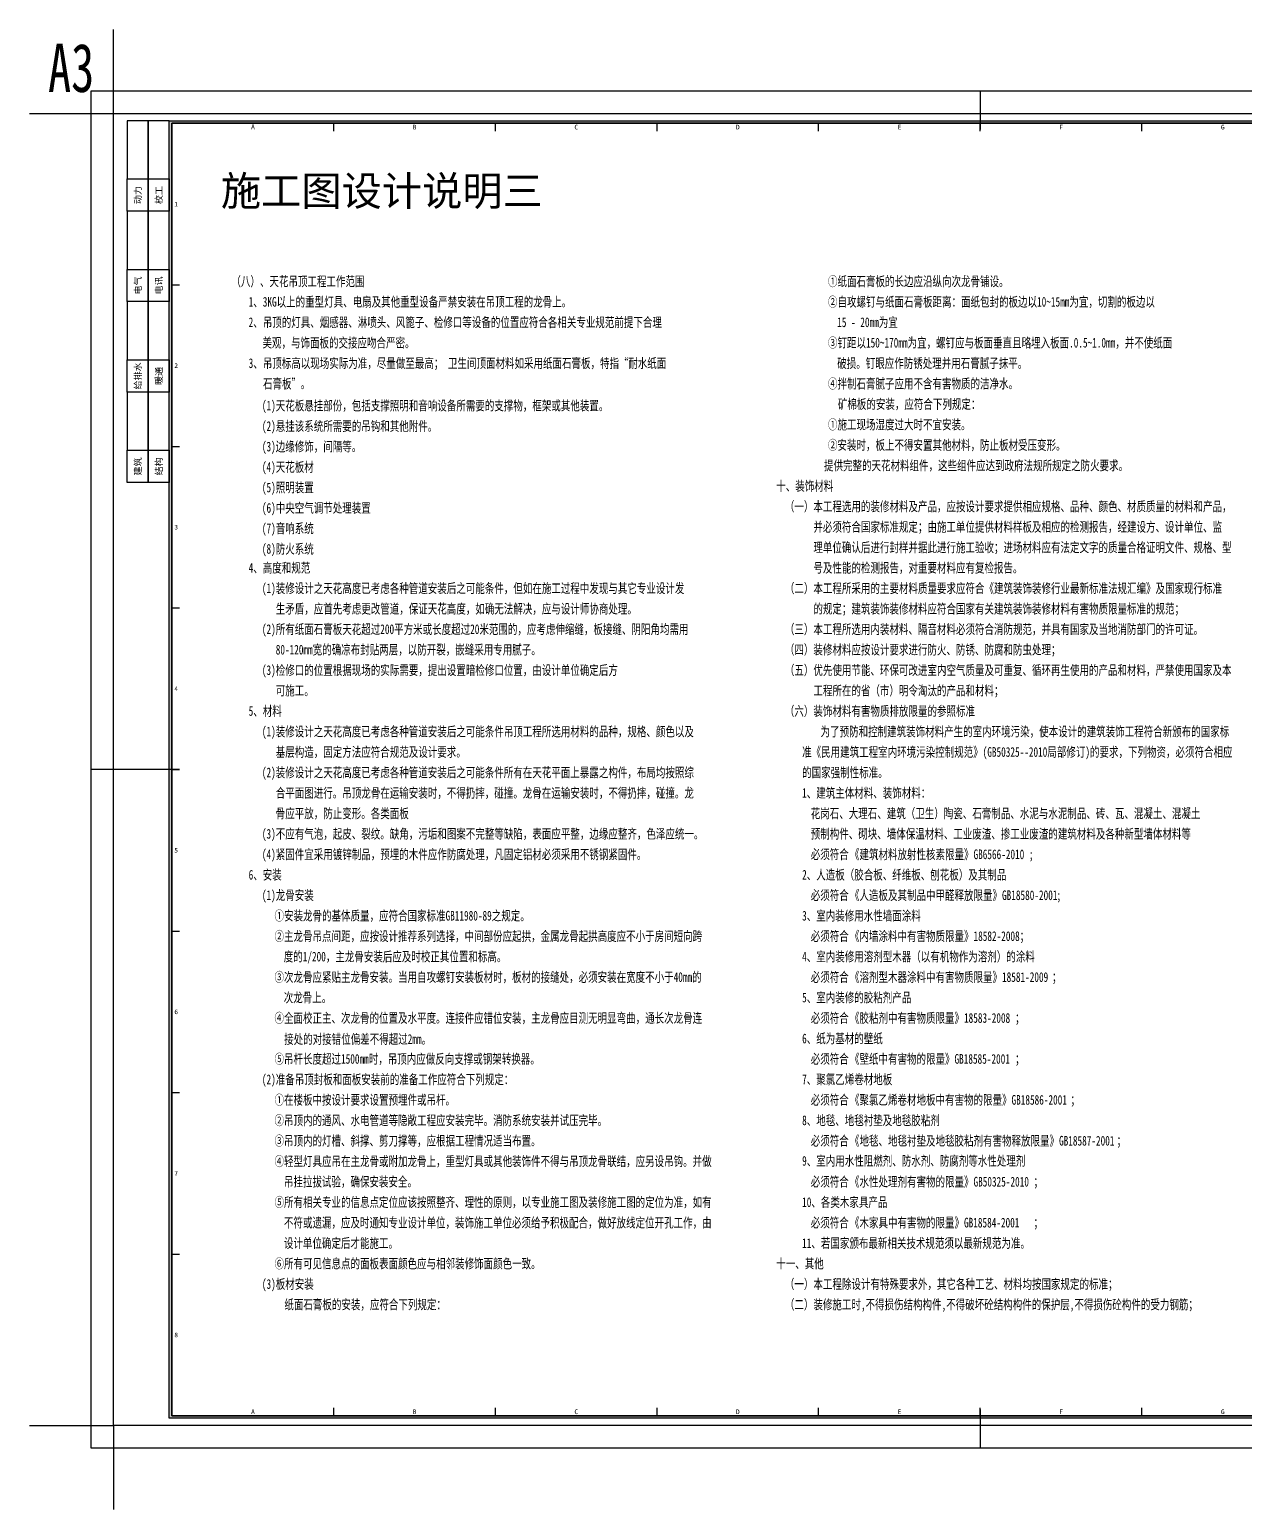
# Model space of a CAD drawing. Header units: millimetres. Extents: x -114775 to 228300, y -175499 to 108657.
# Drawn here: x -101779.7 to -101403.8, y -111062.4 to -110604.4 of the extents above; entities that cross this region are included whole.
import ezdxf
from ezdxf.enums import TextEntityAlignment as Align

# ---------------------------------------------------------------- set-up
doc = ezdxf.new("R2010")
doc.units = ezdxf.units.MM
doc.header["$LTSCALE"] = 1000
doc.layers.add('DEFPOINTS(视图框)', color=251, linetype='CONTINUOUS', plot=False)
doc.layers.add('W-图框', color=251, linetype='CONTINUOUS')
doc.layers.add('W-文字', color=35, linetype='CONTINUOUS')
doc.styles.add('A2图框$0$WMF-黑体0', font='simhei.ttf')
doc.styles.add('A2图框$0$ZZ', font='simhei.ttf')
doc.styles.add('WORD-1', font='', dxfattribs={"width": 0.7})
doc.styles.add('WORD-2', font='simhei.ttf')
doc.styles.add('WORD-3', font='')
doc.styles.get('WORD-1').set_extended_font_data('FangSong_GB2312')
doc.styles.get('WORD-3').set_extended_font_data('SimSun')

# ---------------------------------------------------------------- blocks, each defined once
blk = doc.blocks.new('A2 图框')
at = {"layer": 'W-图框', "ltscale": 0.5}
h = blk.add_hatch(color=161, dxfattribs=at)
h.paths.add_polyline_path([(-562, 403), (-3, 403), (-3, 3), (-562, 3)], flags=16)
h.paths.add_polyline_path([(-562.8, 403.8), (-2.2, 403.8), (-2.2, 2.2), (-562.8, 2.2)])
at = {"layer": 'W-图框', "color": 7}
for p, q in [((-311.9, 413), (-311.9, 401.1)), ((-511.9, 400.6), (-511.9, 403)), ((-461.9, 400.6), (-461.9, 403)), ((-411.9, 400.6), (-411.9, 403)), ((-361.9, 400.6), (-361.9, 403)), ((-311.9, 400.6), (-311.9, 403)), ((-261.9, 400.6), (-261.9, 403)), ((-562, 353), (-559.6, 353)), ((-562, 303), (-559.6, 303)), ((-562, 253), (-559.6, 253)), ((-559.6, 203), (-587, 203)), ((-562, 203), (-559.6, 203)), ((-562, 153), (-559.6, 153)), ((-562, 103), (-559.6, 103)), ((-562, 53), (-559.6, 53)), ((-511.9, 3), (-511.9, 5.4)), ((-461.9, 3), (-461.9, 5.4)), ((-411.9, 3), (-411.9, 5.4)), ((-361.9, 3), (-361.9, 5.4)), ((-311.9, 3), (-311.9, 5.4)), ((-311.9, 4.9), (-311.9, -7)), ((-261.9, 3), (-261.9, 5.4))]:
    blk.add_line(p, q, dxfattribs=at)
at = {"layer": 'W-图框', "color": 1, "ltscale": 0.01}
for points in [[(-606, 406), (-580, 406), (-580, 432)], [(-606, 0), (-580, 0), (-580, -26)]]:
    blk.add_lwpolyline(points, dxfattribs=at)
at = {"layer": 'W-图框', "color": 251, "ltscale": 0.01}
for points in [[(-587, 413), (7, 413), (7, -7), (-587, -7)], [(-580, 406), (0, 406), (0, 0), (-580, 0)]]:
    blk.add_lwpolyline(points, close=True, dxfattribs=at)
at = {"layer": 'W-图框', "color": 161, "linetype": 'ByBlock'}
for points in [[(-575.8, 403.8), (-575.8, 385.8), (-569.3, 385.8), (-569.3, 403.8)], [(-569.3, 403.8), (-569.3, 385.8), (-562.8, 385.8), (-562.8, 403.8)], [(-562, 403), (-562, 3), (-61, 3), (-61, 403)], [(-575.8, 375.8), (-575.8, 385.8), (-569.3, 385.8), (-569.3, 375.8)], [(-569.3, 375.8), (-569.3, 385.8), (-562.8, 385.8), (-562.8, 375.8)], [(-575.8, 375.8), (-575.8, 357.8), (-569.3, 357.8), (-569.3, 375.8)], [(-569.3, 375.8), (-569.3, 357.8), (-562.8, 357.8), (-562.8, 375.8)], [(-575.8, 347.8), (-575.8, 357.8), (-569.3, 357.8), (-569.3, 347.8)], [(-569.3, 347.8), (-569.3, 357.8), (-562.8, 357.8), (-562.8, 347.8)], [(-575.8, 347.8), (-575.8, 329.8), (-569.3, 329.8), (-569.3, 347.8)], [(-569.3, 347.8), (-569.3, 329.8), (-562.8, 329.8), (-562.8, 347.8)], [(-575.8, 319.8), (-575.8, 329.8), (-569.3, 329.8), (-569.3, 319.8)], [(-569.3, 319.8), (-569.3, 329.8), (-562.8, 329.8), (-562.8, 319.8)], [(-575.8, 319.8), (-575.8, 301.8), (-569.3, 301.8), (-569.3, 319.8)], [(-569.3, 319.8), (-569.3, 301.8), (-562.8, 301.8), (-562.8, 319.8)], [(-575.8, 291.8), (-575.8, 301.8), (-569.3, 301.8), (-569.3, 291.8)], [(-569.3, 291.8), (-569.3, 301.8), (-562.8, 301.8), (-562.8, 291.8)]]:
    blk.add_lwpolyline(points, close=True, dxfattribs=at)
at = {"layer": 'W-图框', "color": 161, "ltscale": 0.5}
for points in [[(-562.8, 403.8), (-2.2, 403.8), (-2.2, 2.2), (-562.8, 2.2)], [(-562, 403), (-3, 403), (-3, 3), (-562, 3)]]:
    blk.add_lwpolyline(points, close=True, dxfattribs=at)
at = {"layer": 'DEFPOINTS(视图框)', "lineweight": 0, "style": 'WORD-1', "width": 0.7}
blk.add_text('A3', height=15, dxfattribs=at).set_placement((-586.01, 420.19), align=Align.MIDDLE_RIGHT)
at = {"layer": 'W-图框', "lineweight": 0, "ltscale": 150, "style": 'A2图框$0$ZZ'}
for s, p in [('A', (-536.9, 401.91)), ('B', (-486.9, 401.82)), ('C', (-436.9, 401.82)), ('D', (-386.9, 401.82)), ('E', (-336.9, 401.82)), ('F', (-286.9, 401.82)), ('G', (-236.9, 401.82)), ('1', (-560.66, 378)), ('2', (-560.66, 328)), ('3', (-560.66, 278)), ('4', (-560.66, 228)), ('5', (-560.66, 178)), ('6', (-560.66, 128)), ('7', (-560.66, 78)), ('8', (-560.66, 28)), ('A', (-536.9, 4.22)), ('B', (-486.9, 4.22)), ('C', (-436.9, 4.22)), ('D', (-386.9, 4.22)), ('E', (-336.9, 4.22)), ('F', (-286.9, 4.22)), ('G', (-236.9, 4.22))]:
    blk.add_text(s, height=1.45, dxfattribs=at).set_placement(p, align=Align.MIDDLE)
at = {"layer": 'W-图框', "lineweight": 0, "style": 'A2图框$0$WMF-黑体0'}
for s, p in [('动力', (-572.55, 380.8)), ('校工', (-566.05, 380.8)), ('电气', (-572.55, 352.8)), ('电讯', (-566.05, 352.8)), ('给排水', (-572.55, 324.8)), ('暖通', (-566.05, 324.8)), ('建筑', (-572.55, 296.8)), ('结构', (-566.05, 296.8))]:
    blk.add_text(s, height=2, rotation=90, dxfattribs=at).set_placement(p, align=Align.MIDDLE)
at = {"layer": 'W-图框', "color": 35, "lineweight": 0, "style": 'WORD-3', "width": 0.65}
blk.add_attdef('建设单位', text='', height=3, dxfattribs=at).set_placement((-32, 300.49), align=Align.MIDDLE)
at = {"layer": 'W-图框', "color": 35, "ltscale": 1000, "style": 'WORD-2'}
for tag, height, width, p in [('项目名称英文翻译', 3.5, 0.8, (-21.14, 246.28)), ('项目名称', 7, 0.7, (-41.38, 246.28)), ('项目名称', 7, 0.7, (-30.73, 246.28))]:
    blk.add_attdef(tag, text='', height=height, rotation=90, dxfattribs=dict(at, width=width)).set_placement(p, align=Align.MIDDLE)
at = {"layer": 'W-图框', "color": 35, "lineweight": 0, "style": 'WORD-2'}
for tag, p in [('2013.01.01', (-41.46, 176)), ('2013.03.01', (-13.42, 176)), ('2013.05.01', (-41.46, 169)), ('2013.06.01', (-13.42, 169)), ('2013.08.01', (-41.46, 162)), ('2013.09.01', (-13.42, 162)), ('2013.09.01', (-32, 113))]:
    blk.add_attdef(tag, text='', height=1.8, dxfattribs=at).set_placement(p, align=Align.MIDDLE)
at = {"layer": 'W-图框', "color": 35, "ltscale": 1000, "style": 'WORD-2', "width": 0.78}
blk.add_attdef('FS2011000', text='', height=3.5, dxfattribs=at).set_placement((-32, 11.45), align=Align.MIDDLE)

msp = doc.modelspace()

# ---------------------------------------------------------------- linework, layer by layer
at = {"layer": 'DEFPOINTS(视图框)', "ltscale": 0.01}
msp.add_lwpolyline([(-101735.69, -110633.39), (-101235.46, -110633.39), (-101235.46, -111033.39), (-101735.69, -111033.39)], close=True, dxfattribs=at)

# ---------------------------------------------------------------- block references
at = {"layer": 'W-图框'}
msp.add_blockref('A2 图框', (-101173.66, -111036.39), dxfattribs=at)

# ---------------------------------------------------------------- texts
at = {"layer": 'W-文字', "lineweight": 0, "style": 'WORD-2'}
msp.add_text('施工图设计说明三', height=9.13, dxfattribs=at).set_placement((-101720.52, -110658.87))
at = {"layer": 'W-文字', "ltscale": 0.01, "style": 'WORD-2', "width": 0.7}
for s, p in [('（八）、天花吊顶工程工作范围', (-101717.23, -110683.79)), ('①纸面石膏板的长边应沿纵向次龙骨铺设。', (-101532.67, -110683.79)), ('1、3KG以上的重型灯具、电扇及其他重型设备严禁安装在吊顶工程的龙骨上。', (-101711.9, -110690.13)), ('②自攻螺钉与纸面石膏板距离：面纸包封的板边以10~15mm为宜，切割的板边以', (-101532.67, -110690.13)), ('2、吊顶的灯具、烟感器、淋喷头、风篦子、检修口等设备的位置应符合各相关专业规范前提下合理', (-101711.9, -110696.46)), ('  15 - 20mm为宜', (-101532.67, -110696.46)), ('   美观，与饰面板的交接应吻合严密。', (-101711.9, -110702.79)), ('③钉距以150~170mm为宜，螺钉应与板面垂直且略埋入板面.0.5~1.0mm，并不使纸面', (-101532.67, -110702.79)), ('3、吊顶标高以现场实际为准，尽量做至最高； 卫生间顶面材料如采用纸面石膏板，特指“耐水纸面', (-101711.9, -110709.13)), ('  破损。钉眼应作防锈处理并用石膏腻子抹平。', (-101532.67, -110709.13)), ('石膏板”。', (-101707.46, -110715.46)), ('④拌制石膏腻子应用不含有害物质的洁净水。', (-101532.67, -110715.46)), (' (1)天花板悬挂部份，包括支撑照明和音响设备所需要的支撑物，框架或其他装置。', (-101709.23, -110722.26)), ('    矿棉板的安装，应符合下列规定：', (-101535.33, -110721.79)), (' (2)悬挂该系统所需要的吊钩和其他附件。', (-101709.23, -110728.6)), ('①施工现场湿度过大时不宜安装。', (-101532.67, -110728.13)), (' (3)边缘修饰，间隔等。', (-101709.23, -110734.93)), ('②安装时，板上不得安置其他材料，防止板材受压变形。', (-101532.67, -110734.46)), (' (4)天花板材', (-101709.23, -110741.26)), (' 提供完整的天花材料组件，这些组件应达到政府法规所规定之防火要求。', (-101535.33, -110740.79)), (' (5)照明装置', (-101709.23, -110747.6)), ('十、装饰材料', (-101548.67, -110747.13)), (' (6)中央空气调节处理装置', (-101709.23, -110753.93)), ('（一）本工程选用的装修材料及产品，应按设计要求提供相应规格、品种、颜色、材质质量的材料和产品，', (-101546, -110753.46)), (' (7)音响系统', (-101709.23, -110760.26)), ('并必须符合国家标准规定；由施工单位提供材料样板及相应的检测报告，经建设方、设计单位、监', (-101537.18, -110759.79)), ('理单位确认后进行封样并据此进行施工验收；进场材料应有法定文字的质量合格证明文件、规格、型', (-101537.18, -110766.13)), (' (8)防火系统', (-101709.23, -110766.6)), ('4、高度和规范', (-101711.9, -110772.46)), ('号及性能的检测报告，对重要材料应有复检报告。', (-101537.18, -110772.46)), (' (1)装修设计之天花高度已考虑各种管道安装后之可能条件，但如在施工过程中发现与其它专业设计发', (-101709.23, -110778.79)), ('（二）本工程所采用的主要材料质量要求应符合《建筑装饰装修行业最新标准法规汇编》及国家现行标准', (-101546, -110778.79)), ('    生矛盾，应首先考虑更改管道，保证天花高度，如确无法解决，应与设计师协商处理。', (-101709.23, -110785.13)), ('的规定；建筑装饰装修材料应符合国家有关建筑装饰装修材料有害物质限量标准的规范；', (-101537.18, -110785.13)), (' (2)所有纸面石膏板天花超过200平方米或长度超过20米范围的，应考虑伸缩缝，板接缝、阴阳角均需用', (-101709.23, -110791.46)), ('（三）本工程所选用内装材料、隔音材料必须符合消防规范，并具有国家及当地消防部门的许可证。', (-101546, -110791.46)), ('    80-120mm宽的确凉布封贴两层，以防开裂，嵌缝采用专用腻子。', (-101709.23, -110797.79)), ('（四）装修材料应按设计要求进行防火、防锈、防腐和防虫处理；', (-101546, -110797.79)), (' (3)检修口的位置根据现场的实际需要，提出设置暗检修口位置，由设计单位确定后方', (-101709.23, -110804.13)), ('（五）优先使用节能、环保可改进室内空气质量及可重复、循环再生使用的产品和材料，严禁使用国家及本', (-101546, -110804.13)), ('    可施工。', (-101709.23, -110810.46)), ('工程所在的省（市）明令淘汰的产品和材料；', (-101537.18, -110810.46)), ('5、材料', (-101711.9, -110816.79)), ('（六）装饰材料有害物质排放限量的参照标准', (-101546, -110816.79)), (' (1)装修设计之天花高度已考虑各种管道安装后之可能条件吊顶工程所选用材料的品种，规格、颜色以及', (-101709.23, -110823.13)), ('    为了预防和控制建筑装饰材料产生的室内环境污染，使本设计的建筑装饰工程符合新颁布的国家标', (-101540.67, -110823.13)), ('    基层构造，固定方法应符合规范及设计要求。', (-101709.23, -110829.46)), ('准《民用建筑工程室内环境污染控制规范》(GB50325--2010局部修订)的要求，下列物资，必须符合相应', (-101540.67, -110829.46)), (' (2)装修设计之天花高度已考虑各种管道安装后之可能条件所有在天花平面上暴露之构件，布局均按照综', (-101709.23, -110835.79)), ('的国家强制性标准。', (-101540.67, -110835.79)), ('    合平面图进行。吊顶龙骨在运输安装时，不得扔摔，碰撞。龙骨在运输安装时，不得扔摔，碰撞。龙', (-101709.23, -110842.13)), ('1、建筑主体材料、装饰材料：', (-101540.67, -110842.13)), ('    骨应平放，防止变形。各类面板', (-101709.23, -110848.46)), ('花岗石、大理石、建筑（卫生）陶瓷、石膏制品、水泥与水泥制品、砖、瓦、混凝土、混凝土', (-101538, -110848.46)), (' (3)不应有气泡，起皮、裂纹。缺角，污垢和图案不完整等缺陷，表面应平整，边缘应整齐，色泽应统一。', (-101709.23, -110854.79)), ('预制构件、砌块、墙体保温材料、工业废渣、掺工业废渣的建筑材料及各种新型墙体材料等', (-101538, -110854.79)), (' (4)紧固件宜采用镀锌制品，预埋的木件应作防腐处理，凡固定铝材必须采用不锈钢紧固件。', (-101709.23, -110861.13)), ('必须符合                                       ;', (-101538, -110861.13)), ('《建筑材料放射性核素限量》GB6566-2010', (-101525.87, -110861.13)), ('6、安装', (-101711.9, -110867.46)), ('2、人造板（胶合板、纤维板、刨花板）及其制品', (-101540.67, -110867.46)), (' (1)龙骨安装', (-101709.23, -110873.79)), ('必须符合                                             ;', (-101538, -110873.79)), ('《人造板及其制品中甲醛释放限量》GB18580-2001  ', (-101525.87, -110873.79)), ('①安装龙骨的基体质量，应符合国家标准GB11980-89之规定。', (-101703.9, -110880.13)), ('3、室内装修用水性墙面涂料', (-101540.67, -110880.13)), ('②主龙骨吊点间距，应按设计推荐系列选择，中间部份应起拱，金属龙骨起拱高度应不小于房间短向跨', (-101703.9, -110886.46)), ('必须符合                                     ；', (-101538, -110886.46)), ('《内墙涂料中有害物质限量》18582-2008  ', (-101525.87, -110886.46)), ('  度的1/200，主龙骨安装后应及时校正其位置和标高。', (-101703.9, -110892.79)), ('4、室内装修用溶剂型木器（以有机物作为溶剂）的涂料', (-101540.67, -110892.79)), ('③次龙骨应紧贴主龙骨安装。当用自攻螺钉安装板材时，板材的接缝处，必须安装在宽度不小于40mm的', (-101703.9, -110899.13)), ('必须符合                                            ；', (-101538, -110899.13)), ('《溶剂型木器涂料中有害物质限量》18581-2009  ', (-101525.87, -110899.13)), ('  次龙骨上。', (-101703.9, -110905.46)), ('5、室内装修的胶粘剂产品', (-101540.67, -110905.46)), ('④全面校正主、次龙骨的位置及水平度。连接件应错位安装，主龙骨应目测无明显弯曲，通长次龙骨连', (-101703.9, -110911.79)), ('必须符合                                    ；', (-101538, -110911.79)), ('《胶粘剂中有害物质限量》18583-2008  ', (-101525.87, -110911.79)), ('接处的对接错位偏差不得超过2mm。', (-101700.91, -110918.32)), ('6、纸为基材的壁纸', (-101540.67, -110918.13)), ('⑤吊杆长度超过1500mm时，吊顶内应做反向支撑或钢架转换器。', (-101703.9, -110924.46)), ('必须符合                                    ；', (-101538, -110924.46)), ('《壁纸中有害物的限量》GB18585-2001  ', (-101525.87, -110924.46)), (' (2)准备吊顶封板和面板安装前的准备工作应符合下列规定：', (-101709.23, -110930.79)), ('7、聚氯乙烯卷材地板', (-101540.67, -110930.79)), ('①在楼板中按设计要求设置预埋件或吊杆。', (-101703.9, -110937.13)), ('必须符合                                                ；', (-101538, -110937.13)), ('《聚氯乙烯卷材地板中有害物的限量》GB18586-2001  ', (-101525.87, -110937.13)), ('②吊顶内的通风、水电管道等隐敞工程应安装完毕。消防系统安装并试压完毕。', (-101703.9, -110943.46)), ('8、地毯、地毯衬垫及地毯胶粘剂', (-101540.67, -110943.46)), ('③吊顶内的灯槽、斜撑、剪刀撑等，应根据工程情况适当布置。', (-101703.9, -110949.79)), ('必须符合                                                          ；', (-101538, -110949.79)), ('《地毯、地毯衬垫及地毯胶粘剂有害物释放限量》GB18587-2001  ', (-101525.87, -110949.79)), ('④轻型灯具应吊在主龙骨或附加龙骨上，重型灯具或其他装饰件不得与吊顶龙骨联结，应另设吊钩。并做', (-101703.9, -110956.13)), ('9、室内用水性阻燃剂、防水剂、防腐剂等水性处理剂', (-101540.67, -110956.01)), ('吊挂拉拔试验，确保安装安全。', (-101700.98, -110962.46)), ('必须符合                                        ；', (-101538, -110962.46)), ('《水性处理剂有害物的限量》GB50325-2010  ', (-101525.87, -110962.46)), ('⑤所有相关专业的信息点定位应该按照整齐、理性的原则，以专业施工图及装修施工图的定位为准，如有', (-101703.9, -110968.79)), ('10、各类木家具产品', (-101540.67, -110968.79)), ('不符或遗漏，应及时通知专业设计单位，装饰施工单位必须给予积极配合，做好放线定位开孔工作，由', (-101700.98, -110975.13)), ('必须符合                                        ；', (-101538, -110975.13)), ('《木家具中有害物的限量》GB18584-2001  ', (-101525.87, -110975.13)), ('设计单位确定后才能施工。', (-101700.98, -110981.46)), ('11、若国家颁布最新相关技术规范须以最新规范为准。', (-101540.67, -110981.46)), ('⑥所有可见信息点的面板表面颜色应与相邻装修饰面颜色一致。', (-101703.9, -110987.79)), ('十一、其他', (-101548.67, -110987.79)), (' (3)板材安装', (-101709.23, -110994.13)), ('（一）本工程除设计有特殊要求外，其它各种工艺、材料均按国家规定的标准；', (-101546, -110994.13)), ('    纸面石膏板的安装，应符合下列规定：', (-101706.56, -111000.46)), ('（二）装修施工时,不得损伤结构构件,不得破坏砼结构构件的保护层,不得损伤砼构件的受力钢筋；', (-101546, -111000.46))]:
    msp.add_text(s, height=3, dxfattribs=at).set_placement(p)

doc.saveas('drawing.dxf')
